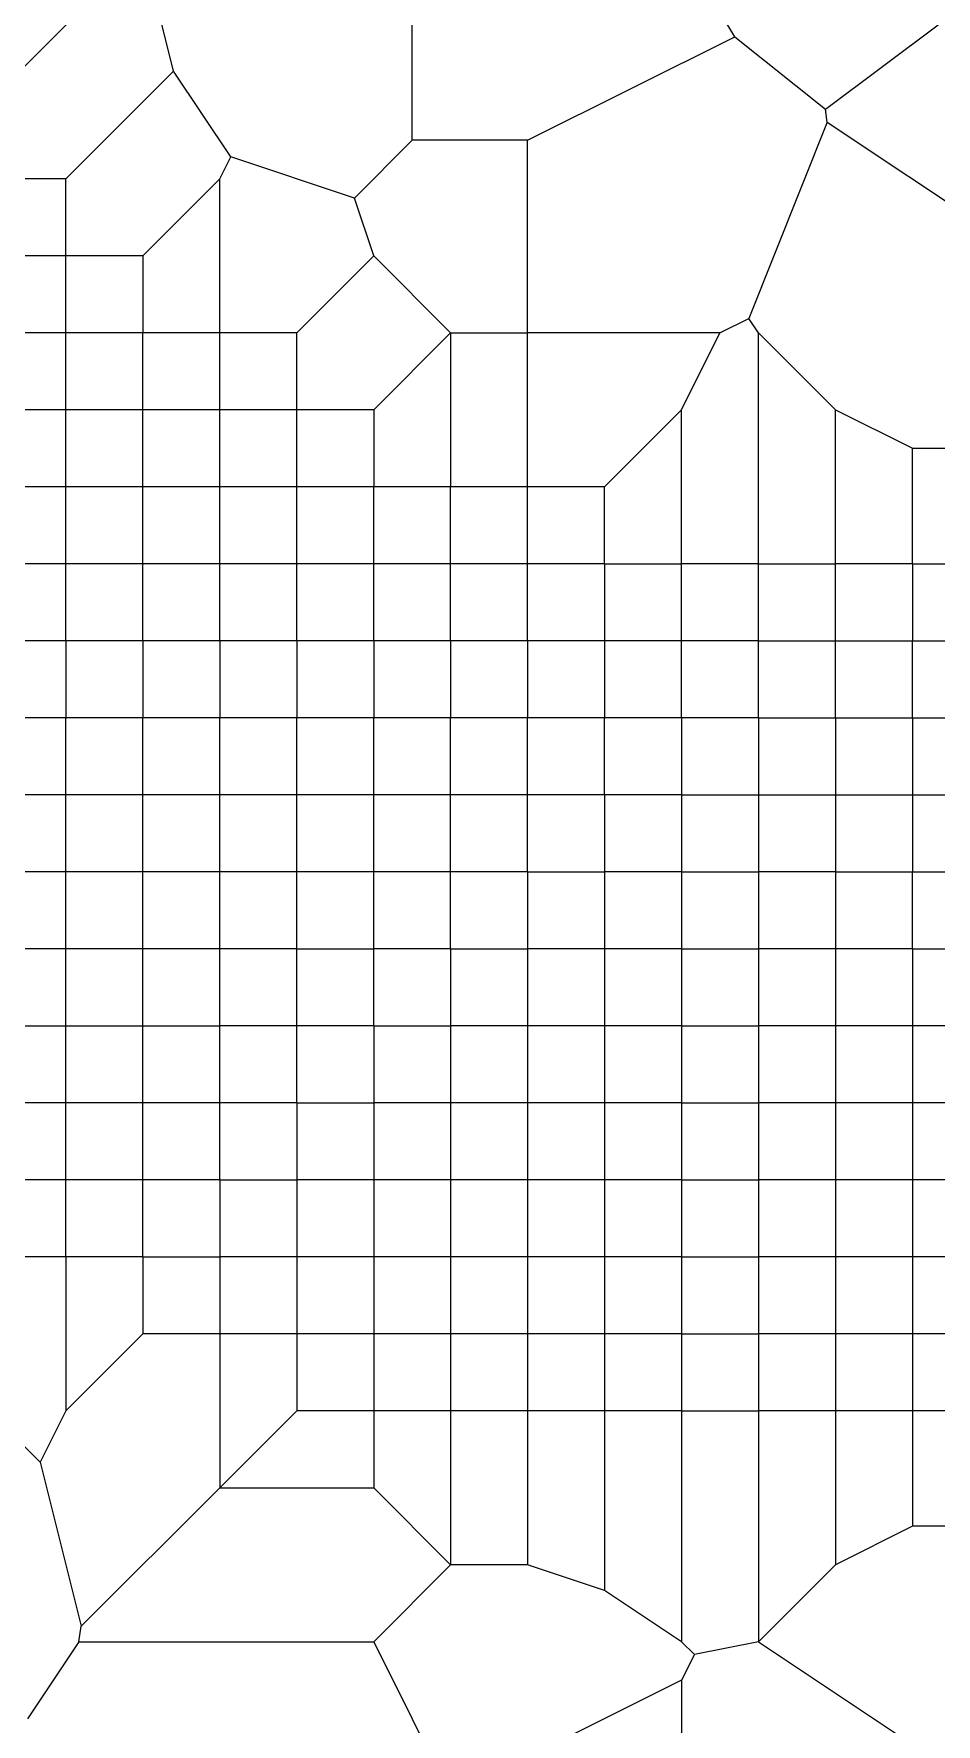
# Model space of a CAD drawing. Extents: x 0 to 238, y 0 to 198.
# Drawn here: x 90.2 to 121.2, y 66.9 to 124.9 of the extents above; entities that cross this region are included whole.
import ezdxf

# ---------------------------------------------------------------- set-up
doc = ezdxf.new("R2010")
doc.units = 0

msp = doc.modelspace()

# ---------------------------------------------------------------- linework, layer by layer
at = {"layer": 'Layer 1', "color": 8}
for points in [[(103.18737, 121.28493), (103.18737, 129.22242)], [(114.279503, 124.846624), (111.654026, 129.22242)], [(88.635305, 122.607845), (93.926965, 127.899505)], [(94.985297, 123.666177), (93.926965, 127.899505)], [(117.398038, 122.351797), (121.267208, 125.253675)], [(107.156115, 121.28493), (114.279503, 124.846624)], [(114.279503, 124.846624), (117.398038, 122.351797)], [(91.281135, 119.962015), (94.985297, 123.666177)], [(96.950771, 120.717966), (94.985297, 123.666177)], [(117.460927, 121.911574), (117.398038, 122.351797)], [(117.460927, 121.911574), (114.762876, 115.166448)], [(117.460927, 121.911574), (123.031095, 118.198128)], [(101.202998, 119.300558), (103.18737, 121.28493)], [(107.156115, 121.28493), (103.18737, 121.28493)], [(107.156115, 114.670355), (107.156115, 121.28493)], [(96.572795, 119.962015), (96.950771, 120.717966)], [(101.202998, 119.300558), (96.950771, 120.717966)], [(91.281135, 119.962015), (88.635305, 119.962015)], [(91.281135, 117.316185), (91.281135, 119.962015)], [(96.572795, 119.962015), (93.926965, 117.316185)], [(96.572795, 114.670355), (96.572795, 119.962015)], [(101.864455, 117.316185), (101.202998, 119.300558)], [(91.281135, 117.316185), (88.635305, 117.316185)], [(93.926965, 117.316185), (91.281135, 117.316185)], [(91.281135, 114.670355), (91.281135, 117.316185)], [(91.281135, 117.316185), (91.281135, 117.316185)], [(93.926965, 117.316185), (93.926965, 114.670355)], [(99.218625, 114.670355), (101.864455, 117.316185)], [(104.510285, 114.670355), (101.864455, 117.316185)], [(113.77069, 114.670355), (114.762876, 115.166448)], [(115.093605, 114.670355), (114.762876, 115.166448)], [(91.281135, 114.670355), (88.635305, 114.670355)], [(93.926965, 114.670355), (91.281135, 114.670355)], [(91.281135, 112.024525), (91.281135, 114.670355)], [(91.281135, 114.670355), (91.281135, 114.670355)], [(96.572795, 114.670355), (93.926965, 114.670355)], [(93.926965, 112.024525), (93.926965, 114.670355)], [(93.926965, 114.670355), (93.926965, 114.670355)], [(99.218625, 114.670355), (96.572795, 114.670355)], [(96.572795, 112.024525), (96.572795, 114.670355)], [(96.572795, 114.670355), (96.572795, 114.670355)], [(99.218625, 112.024525), (99.218625, 114.670355)], [(104.510285, 114.670355), (101.864455, 112.024525)], [(104.510285, 114.670355), (104.510285, 109.378695)], [(104.510285, 114.670355), (104.510285, 114.670355)], [(104.510285, 114.670355), (107.156115, 114.670355)], [(113.77069, 114.670355), (107.156115, 114.670355)], [(107.156115, 109.378695), (107.156115, 114.670355)], [(107.156115, 114.670355), (107.156115, 114.670355)], [(112.447775, 112.024525), (113.77069, 114.670355)], [(115.093605, 106.732865), (115.093605, 114.670355)], [(115.093605, 114.670355), (117.739435, 112.024525)], [(91.281135, 112.024525), (88.635305, 112.024525)], [(93.926965, 112.024525), (91.281135, 112.024525)], [(91.281135, 109.378695), (91.281135, 112.024525)], [(91.281135, 112.024525), (91.281135, 112.024525)], [(96.572795, 112.024525), (93.926965, 112.024525)], [(93.926965, 109.378695), (93.926965, 112.024525)], [(93.926965, 112.024525), (93.926965, 112.024525)], [(99.218625, 112.024525), (96.572795, 112.024525)], [(96.572795, 109.378695), (96.572795, 112.024525)], [(96.572795, 112.024525), (96.572795, 112.024525)], [(101.864455, 112.024525), (99.218625, 112.024525)], [(99.218625, 109.378695), (99.218625, 112.024525)], [(99.218625, 112.024525), (99.218625, 112.024525)], [(101.864455, 112.024525), (101.864455, 109.378695)], [(112.447775, 112.024525), (109.801945, 109.378695)], [(112.447775, 106.732865), (112.447775, 112.024525)], [(117.739435, 106.732865), (117.739435, 112.024525)], [(117.739435, 112.024525), (120.385265, 110.70161)], [(120.385265, 106.732865), (120.385265, 110.70161)], [(120.385265, 110.70161), (123.031095, 110.70161)], [(91.281135, 109.378695), (88.635305, 109.378695)], [(93.926965, 109.378695), (91.281135, 109.378695)], [(91.281135, 106.732865), (91.281135, 109.378695)], [(91.281135, 109.378695), (91.281135, 109.378695)], [(96.572795, 109.378695), (93.926965, 109.378695)], [(93.926965, 106.732865), (93.926965, 109.378695)], [(93.926965, 109.378695), (93.926965, 109.378695)], [(99.218625, 109.378695), (96.572795, 109.378695)], [(96.572795, 106.732865), (96.572795, 109.378695)], [(96.572795, 109.378695), (96.572795, 109.378695)], [(101.864455, 109.378695), (99.218625, 109.378695)], [(99.218625, 106.732865), (99.218625, 109.378695)], [(99.218625, 109.378695), (99.218625, 109.378695)], [(104.510285, 109.378695), (101.864455, 109.378695)], [(101.864455, 106.732865), (101.864455, 109.378695)], [(101.864455, 109.378695), (101.864455, 109.378695)], [(107.156115, 109.378695), (104.510285, 109.378695)], [(104.510285, 106.732865), (104.510285, 109.378695)], [(104.510285, 109.378695), (104.510285, 109.378695)], [(107.156115, 106.732865), (107.156115, 109.378695)], [(109.801945, 109.378695), (107.156115, 109.378695)], [(107.156115, 109.378695), (107.156115, 109.378695)], [(109.801945, 106.732865), (109.801945, 109.378695)], [(91.281135, 106.732865), (88.635305, 106.732865)], [(93.926965, 106.732865), (91.281135, 106.732865)], [(91.281135, 104.087035), (91.281135, 106.732865)], [(91.281135, 106.732865), (91.281135, 106.732865)], [(96.572795, 106.732865), (93.926965, 106.732865)], [(93.926965, 104.087035), (93.926965, 106.732865)], [(93.926965, 106.732865), (93.926965, 106.732865)], [(99.218625, 106.732865), (96.572795, 106.732865)], [(96.572795, 104.087035), (96.572795, 106.732865)], [(96.572795, 106.732865), (96.572795, 106.732865)], [(101.864455, 106.732865), (99.218625, 106.732865)], [(99.218625, 104.087035), (99.218625, 106.732865)], [(99.218625, 106.732865), (99.218625, 106.732865)], [(104.510285, 106.732865), (101.864455, 106.732865)], [(101.864455, 104.087035), (101.864455, 106.732865)], [(101.864455, 106.732865), (101.864455, 106.732865)], [(107.156115, 106.732865), (104.510285, 106.732865)], [(104.510285, 104.087035), (104.510285, 106.732865)], [(104.510285, 106.732865), (104.510285, 106.732865)], [(109.801945, 106.732865), (107.156115, 106.732865)], [(107.156115, 104.087035), (107.156115, 106.732865)], [(107.156115, 106.732865), (107.156115, 106.732865)], [(109.801945, 106.732865), (109.801945, 106.732865)], [(109.801945, 106.732865), (109.801945, 104.087035)], [(109.801945, 106.732865), (112.447775, 106.732865)], [(112.447775, 104.087035), (112.447775, 106.732865)], [(115.093605, 106.732865), (112.447775, 106.732865)], [(112.447775, 106.732865), (112.447775, 106.732865)], [(115.093605, 104.087035), (115.093605, 106.732865)], [(115.093605, 106.732865), (115.093605, 106.732865)], [(115.093605, 106.732865), (117.739435, 106.732865)], [(117.739435, 104.087035), (117.739435, 106.732865)], [(117.739435, 106.732865), (117.739435, 106.732865)], [(120.385265, 106.732865), (117.739435, 106.732865)], [(120.385265, 106.732865), (120.385265, 106.732865)], [(120.385265, 106.732865), (120.385265, 104.087035)], [(120.385265, 106.732865), (123.031095, 106.732865)], [(91.281135, 104.087035), (88.635305, 104.087035)], [(93.926965, 104.087035), (91.281135, 104.087035)], [(91.281135, 104.087035), (91.281135, 104.087035)], [(91.281135, 104.087035), (91.281135, 101.441205)], [(96.572795, 104.087035), (93.926965, 104.087035)], [(93.926965, 104.087035), (93.926965, 104.087035)], [(93.926965, 104.087035), (93.926965, 101.441205)], [(99.218625, 104.087035), (96.572795, 104.087035)], [(96.572795, 104.087035), (96.572795, 104.087035)], [(96.572795, 104.087035), (96.572795, 101.441205)], [(101.864455, 104.087035), (99.218625, 104.087035)], [(99.218625, 104.087035), (99.218625, 104.087035)], [(99.218625, 104.087035), (99.218625, 101.441205)], [(104.510285, 104.087035), (101.864455, 104.087035)], [(101.864455, 104.087035), (101.864455, 104.087035)], [(101.864455, 104.087035), (101.864455, 101.441205)], [(107.156115, 104.087035), (104.510285, 104.087035)], [(104.510285, 104.087035), (104.510285, 104.087035)], [(104.510285, 104.087035), (104.510285, 101.441205)], [(109.801945, 104.087035), (107.156115, 104.087035)], [(107.156115, 104.087035), (107.156115, 104.087035)], [(107.156115, 104.087035), (107.156115, 101.441205)], [(112.447775, 104.087035), (109.801945, 104.087035)], [(109.801945, 104.087035), (109.801945, 104.087035)], [(109.801945, 104.087035), (109.801945, 101.441205)], [(112.447775, 101.441205), (112.447775, 104.087035)], [(115.093605, 104.087035), (112.447775, 104.087035)], [(112.447775, 104.087035), (112.447775, 104.087035)], [(115.093605, 101.441205), (115.093605, 104.087035)], [(115.093605, 104.087035), (115.093605, 104.087035)], [(115.093605, 104.087035), (117.739435, 104.087035)], [(117.739435, 101.441205), (117.739435, 104.087035)], [(117.739435, 104.087035), (117.739435, 104.087035)], [(117.739435, 104.087035), (120.385265, 104.087035)], [(120.385265, 101.441205), (120.385265, 104.087035)], [(120.385265, 104.087035), (120.385265, 104.087035)], [(120.385265, 104.087035), (123.031095, 104.087035)], [(91.281135, 101.441205), (88.635305, 101.441205)], [(93.926965, 101.441205), (91.281135, 101.441205)], [(91.281135, 101.441205), (91.281135, 101.441205)], [(91.281135, 98.795375), (91.281135, 101.441205)], [(96.572795, 101.441205), (93.926965, 101.441205)], [(93.926965, 101.441205), (93.926965, 101.441205)], [(93.926965, 98.795375), (93.926965, 101.441205)], [(99.218625, 101.441205), (96.572795, 101.441205)], [(96.572795, 101.441205), (96.572795, 101.441205)], [(96.572795, 98.795375), (96.572795, 101.441205)], [(101.864455, 101.441205), (99.218625, 101.441205)], [(99.218625, 101.441205), (99.218625, 101.441205)], [(99.218625, 98.795375), (99.218625, 101.441205)], [(104.510285, 101.441205), (101.864455, 101.441205)], [(101.864455, 101.441205), (101.864455, 101.441205)], [(101.864455, 98.795375), (101.864455, 101.441205)], [(107.156115, 101.441205), (104.510285, 101.441205)], [(104.510285, 101.441205), (104.510285, 101.441205)], [(104.510285, 98.795375), (104.510285, 101.441205)], [(109.801945, 101.441205), (107.156115, 101.441205)], [(107.156115, 101.441205), (107.156115, 101.441205)], [(107.156115, 98.795375), (107.156115, 101.441205)], [(112.447775, 101.441205), (109.801945, 101.441205)], [(109.801945, 101.441205), (109.801945, 101.441205)], [(109.801945, 98.795375), (109.801945, 101.441205)], [(115.093605, 101.441205), (112.447775, 101.441205)], [(112.447775, 101.441205), (112.447775, 101.441205)], [(112.447775, 101.441205), (112.447775, 98.795375)], [(115.093605, 101.441205), (117.739435, 101.441205)], [(115.093605, 101.441205), (115.093605, 101.441205)], [(115.093605, 101.441205), (115.093605, 98.795375)], [(117.739435, 101.441205), (120.385265, 101.441205)], [(117.739435, 101.441205), (117.739435, 101.441205)], [(117.739435, 101.441205), (117.739435, 98.795375)], [(120.385265, 101.441205), (123.031095, 101.441205)], [(120.385265, 101.441205), (120.385265, 101.441205)], [(120.385265, 101.441205), (120.385265, 98.795375)], [(91.281135, 98.795375), (88.635305, 98.795375)], [(93.926965, 98.795375), (91.281135, 98.795375)], [(91.281135, 98.795375), (91.281135, 98.795375)], [(91.281135, 96.149545), (91.281135, 98.795375)], [(96.572795, 98.795375), (93.926965, 98.795375)], [(93.926965, 98.795375), (93.926965, 98.795375)], [(93.926965, 96.149545), (93.926965, 98.795375)], [(99.218625, 98.795375), (96.572795, 98.795375)], [(96.572795, 98.795375), (96.572795, 98.795375)], [(96.572795, 96.149545), (96.572795, 98.795375)], [(101.864455, 98.795375), (99.218625, 98.795375)], [(99.218625, 98.795375), (99.218625, 98.795375)], [(99.218625, 96.149545), (99.218625, 98.795375)], [(104.510285, 98.795375), (101.864455, 98.795375)], [(101.864455, 98.795375), (101.864455, 98.795375)], [(101.864455, 96.149545), (101.864455, 98.795375)], [(107.156115, 98.795375), (104.510285, 98.795375)], [(104.510285, 98.795375), (104.510285, 98.795375)], [(104.510285, 96.149545), (104.510285, 98.795375)], [(109.801945, 98.795375), (107.156115, 98.795375)], [(107.156115, 98.795375), (107.156115, 98.795375)], [(107.156115, 96.149545), (107.156115, 98.795375)], [(112.447775, 98.795375), (109.801945, 98.795375)], [(109.801945, 98.795375), (109.801945, 98.795375)], [(109.801945, 98.795375), (109.801945, 96.149545)], [(112.447775, 98.795375), (112.447775, 98.795375)], [(112.447775, 98.795375), (115.093605, 98.795375)], [(112.447775, 98.795375), (112.447775, 96.149545)], [(115.093605, 98.795375), (115.093605, 98.795375)], [(115.093605, 98.795375), (115.093605, 96.149545)], [(115.093605, 98.795375), (117.739435, 98.795375)], [(117.739435, 98.795375), (117.739435, 98.795375)], [(117.739435, 98.795375), (117.739435, 96.149545)], [(117.739435, 98.795375), (120.385265, 98.795375)], [(120.385265, 98.795375), (120.385265, 98.795375)], [(120.385265, 98.795375), (120.385265, 96.149545)], [(120.385265, 98.795375), (123.031095, 98.795375)], [(91.281135, 96.149545), (88.635305, 96.149545)], [(93.926965, 96.149545), (91.281135, 96.149545)], [(91.281135, 96.149545), (91.281135, 96.149545)], [(91.281135, 93.503715), (91.281135, 96.149545)], [(96.572795, 96.149545), (93.926965, 96.149545)], [(93.926965, 96.149545), (93.926965, 96.149545)], [(93.926965, 93.503715), (93.926965, 96.149545)], [(99.218625, 96.149545), (96.572795, 96.149545)], [(96.572795, 96.149545), (96.572795, 96.149545)], [(96.572795, 93.503715), (96.572795, 96.149545)], [(101.864455, 96.149545), (99.218625, 96.149545)], [(99.218625, 96.149545), (99.218625, 96.149545)], [(99.218625, 93.503715), (99.218625, 96.149545)], [(104.510285, 96.149545), (101.864455, 96.149545)], [(101.864455, 96.149545), (101.864455, 96.149545)], [(101.864455, 93.503715), (101.864455, 96.149545)], [(107.156115, 96.149545), (104.510285, 96.149545)], [(104.510285, 96.149545), (104.510285, 96.149545)], [(104.510285, 93.503715), (104.510285, 96.149545)], [(107.156115, 96.149545), (107.156115, 96.149545)], [(107.156115, 96.149545), (109.801945, 96.149545)], [(107.156115, 96.149545), (107.156115, 93.503715)], [(112.447775, 96.149545), (109.801945, 96.149545)], [(109.801945, 96.149545), (109.801945, 96.149545)], [(109.801945, 96.149545), (109.801945, 93.503715)], [(112.447775, 96.149545), (112.447775, 96.149545)], [(112.447775, 96.149545), (115.093605, 96.149545)], [(112.447775, 96.149545), (112.447775, 93.503715)], [(115.093605, 96.149545), (115.093605, 96.149545)], [(117.739435, 96.149545), (115.093605, 96.149545)], [(115.093605, 96.149545), (115.093605, 93.503715)], [(117.739435, 96.149545), (117.739435, 96.149545)], [(117.739435, 96.149545), (117.739435, 93.503715)], [(117.739435, 96.149545), (120.385265, 96.149545)], [(120.385265, 96.149545), (120.385265, 96.149545)], [(120.385265, 93.503715), (120.385265, 96.149545)], [(120.385265, 96.149545), (123.031095, 96.149545)], [(91.281135, 93.503715), (88.635305, 93.503715)], [(93.926965, 93.503715), (91.281135, 93.503715)], [(91.281135, 93.503715), (91.281135, 93.503715)], [(91.281135, 90.857885), (91.281135, 93.503715)], [(96.572795, 93.503715), (93.926965, 93.503715)], [(93.926965, 93.503715), (93.926965, 93.503715)], [(93.926965, 90.857885), (93.926965, 93.503715)], [(99.218625, 93.503715), (96.572795, 93.503715)], [(96.572795, 93.503715), (96.572795, 93.503715)], [(96.572795, 90.857885), (96.572795, 93.503715)], [(99.218625, 93.503715), (99.218625, 93.503715)], [(99.218625, 93.503715), (101.864455, 93.503715)], [(99.218625, 90.857885), (99.218625, 93.503715)], [(104.510285, 93.503715), (101.864455, 93.503715)], [(101.864455, 93.503715), (101.864455, 93.503715)], [(101.864455, 90.857885), (101.864455, 93.503715)], [(104.510285, 93.503715), (104.510285, 93.503715)], [(104.510285, 93.503715), (107.156115, 93.503715)], [(104.510285, 93.503715), (104.510285, 90.857885)], [(109.801945, 93.503715), (107.156115, 93.503715)], [(107.156115, 93.503715), (107.156115, 93.503715)], [(107.156115, 93.503715), (107.156115, 90.857885)], [(112.447775, 93.503715), (109.801945, 93.503715)], [(109.801945, 93.503715), (109.801945, 93.503715)], [(109.801945, 93.503715), (109.801945, 90.857885)], [(112.447775, 93.503715), (112.447775, 93.503715)], [(112.447775, 93.503715), (115.093605, 93.503715)], [(112.447775, 93.503715), (112.447775, 90.857885)], [(115.093605, 93.503715), (115.093605, 93.503715)], [(117.739435, 93.503715), (115.093605, 93.503715)], [(115.093605, 93.503715), (115.093605, 90.857885)], [(117.739435, 93.503715), (117.739435, 93.503715)], [(120.385265, 93.503715), (117.739435, 93.503715)], [(117.739435, 93.503715), (117.739435, 90.857885)], [(120.385265, 93.503715), (120.385265, 93.503715)], [(120.385265, 93.503715), (120.385265, 90.857885)], [(120.385265, 93.503715), (123.031095, 93.503715)], [(88.635305, 90.857885), (91.281135, 90.857885)], [(91.281135, 90.857885), (91.281135, 90.857885)], [(91.281135, 90.857885), (93.926965, 90.857885)], [(91.281135, 88.212055), (91.281135, 90.857885)], [(93.926965, 90.857885), (93.926965, 90.857885)], [(93.926965, 90.857885), (96.572795, 90.857885)], [(93.926965, 88.212055), (93.926965, 90.857885)], [(99.218625, 90.857885), (96.572795, 90.857885)], [(96.572795, 90.857885), (96.572795, 90.857885)], [(96.572795, 88.212055), (96.572795, 90.857885)], [(101.864455, 90.857885), (99.218625, 90.857885)], [(99.218625, 90.857885), (99.218625, 90.857885)], [(99.218625, 88.212055), (99.218625, 90.857885)], [(101.864455, 90.857885), (101.864455, 90.857885)], [(101.864455, 90.857885), (104.510285, 90.857885)], [(101.864455, 90.857885), (101.864455, 88.212055)], [(107.156115, 90.857885), (104.510285, 90.857885)], [(104.510285, 90.857885), (104.510285, 90.857885)], [(104.510285, 90.857885), (104.510285, 88.212055)], [(109.801945, 90.857885), (107.156115, 90.857885)], [(107.156115, 90.857885), (107.156115, 90.857885)], [(107.156115, 90.857885), (107.156115, 88.212055)], [(112.447775, 90.857885), (109.801945, 90.857885)], [(109.801945, 90.857885), (109.801945, 90.857885)], [(109.801945, 90.857885), (109.801945, 88.212055)], [(112.447775, 90.857885), (112.447775, 90.857885)], [(112.447775, 90.857885), (115.093605, 90.857885)], [(112.447775, 90.857885), (112.447775, 88.212055)], [(115.093605, 90.857885), (115.093605, 90.857885)], [(117.739435, 90.857885), (115.093605, 90.857885)], [(115.093605, 90.857885), (115.093605, 88.212055)], [(117.739435, 90.857885), (117.739435, 90.857885)], [(120.385265, 90.857885), (117.739435, 90.857885)], [(117.739435, 90.857885), (117.739435, 88.212055)], [(120.385265, 90.857885), (120.385265, 90.857885)], [(123.031095, 90.857885), (120.385265, 90.857885)], [(120.385265, 90.857885), (120.385265, 88.212055)], [(91.281135, 88.212055), (88.635305, 88.212055)], [(93.926965, 88.212055), (91.281135, 88.212055)], [(91.281135, 88.212055), (91.281135, 88.212055)], [(91.281135, 85.566225), (91.281135, 88.212055)], [(96.572795, 88.212055), (93.926965, 88.212055)], [(93.926965, 88.212055), (93.926965, 88.212055)], [(93.926965, 85.566225), (93.926965, 88.212055)], [(99.218625, 88.212055), (96.572795, 88.212055)], [(96.572795, 88.212055), (96.572795, 88.212055)], [(96.572795, 85.566225), (96.572795, 88.212055)], [(99.218625, 88.212055), (99.218625, 88.212055)], [(99.218625, 88.212055), (101.864455, 88.212055)], [(99.218625, 88.212055), (99.218625, 85.566225)], [(104.510285, 88.212055), (101.864455, 88.212055)], [(101.864455, 88.212055), (101.864455, 88.212055)], [(101.864455, 88.212055), (101.864455, 85.566225)], [(107.156115, 88.212055), (104.510285, 88.212055)], [(104.510285, 88.212055), (104.510285, 88.212055)], [(104.510285, 88.212055), (104.510285, 85.566225)], [(109.801945, 88.212055), (107.156115, 88.212055)], [(107.156115, 88.212055), (107.156115, 88.212055)], [(107.156115, 88.212055), (107.156115, 85.566225)], [(112.447775, 88.212055), (109.801945, 88.212055)], [(109.801945, 88.212055), (109.801945, 88.212055)], [(109.801945, 88.212055), (109.801945, 85.566225)], [(112.447775, 88.212055), (112.447775, 88.212055)], [(112.447775, 88.212055), (115.093605, 88.212055)], [(112.447775, 88.212055), (112.447775, 85.566225)], [(115.093605, 88.212055), (115.093605, 88.212055)], [(117.739435, 88.212055), (115.093605, 88.212055)], [(115.093605, 88.212055), (115.093605, 85.566225)], [(117.739435, 88.212055), (117.739435, 88.212055)], [(120.385265, 88.212055), (117.739435, 88.212055)], [(117.739435, 88.212055), (117.739435, 85.566225)], [(120.385265, 88.212055), (120.385265, 88.212055)], [(123.031095, 88.212055), (120.385265, 88.212055)], [(120.385265, 88.212055), (120.385265, 85.566225)], [(91.281135, 85.566225), (88.635305, 85.566225)], [(93.926965, 85.566225), (91.281135, 85.566225)], [(91.281135, 85.566225), (91.281135, 85.566225)], [(91.281135, 82.920395), (91.281135, 85.566225)], [(96.572795, 85.566225), (93.926965, 85.566225)], [(93.926965, 85.566225), (93.926965, 85.566225)], [(93.926965, 82.920395), (93.926965, 85.566225)], [(96.572795, 85.566225), (96.572795, 85.566225)], [(96.572795, 85.566225), (99.218625, 85.566225)], [(96.572795, 85.566225), (96.572795, 82.920395)], [(101.864455, 85.566225), (99.218625, 85.566225)], [(99.218625, 85.566225), (99.218625, 85.566225)], [(99.218625, 85.566225), (99.218625, 82.920395)], [(104.510285, 85.566225), (101.864455, 85.566225)], [(101.864455, 85.566225), (101.864455, 85.566225)], [(101.864455, 85.566225), (101.864455, 82.920395)], [(107.156115, 85.566225), (104.510285, 85.566225)], [(104.510285, 85.566225), (104.510285, 85.566225)], [(104.510285, 85.566225), (104.510285, 82.920395)], [(109.801945, 85.566225), (107.156115, 85.566225)], [(107.156115, 85.566225), (107.156115, 85.566225)], [(107.156115, 85.566225), (107.156115, 82.920395)], [(112.447775, 85.566225), (109.801945, 85.566225)], [(109.801945, 85.566225), (109.801945, 85.566225)], [(109.801945, 85.566225), (109.801945, 82.920395)], [(112.447775, 85.566225), (112.447775, 85.566225)], [(112.447775, 85.566225), (115.093605, 85.566225)], [(112.447775, 85.566225), (112.447775, 82.920395)], [(115.093605, 85.566225), (115.093605, 85.566225)], [(117.739435, 85.566225), (115.093605, 85.566225)], [(115.093605, 85.566225), (115.093605, 82.920395)], [(117.739435, 85.566225), (117.739435, 85.566225)], [(120.385265, 85.566225), (117.739435, 85.566225)], [(117.739435, 85.566225), (117.739435, 82.920395)], [(120.385265, 85.566225), (120.385265, 85.566225)], [(123.031095, 85.566225), (120.385265, 85.566225)], [(120.385265, 85.566225), (120.385265, 82.920395)], [(91.281135, 82.920395), (88.635305, 82.920395)], [(93.926965, 82.920395), (91.281135, 82.920395)], [(91.281135, 82.920395), (91.281135, 82.920395)], [(91.281135, 82.920395), (91.281135, 77.628735)], [(93.926965, 82.920395), (93.926965, 82.920395)], [(93.926965, 82.920395), (96.572795, 82.920395)], [(93.926965, 82.920395), (93.926965, 80.274565)], [(99.218625, 82.920395), (96.572795, 82.920395)], [(96.572795, 82.920395), (96.572795, 82.920395)], [(96.572795, 82.920395), (96.572795, 80.274565)], [(101.864455, 82.920395), (99.218625, 82.920395)], [(99.218625, 82.920395), (99.218625, 82.920395)], [(99.218625, 82.920395), (99.218625, 80.274565)], [(104.510285, 82.920395), (101.864455, 82.920395)], [(101.864455, 82.920395), (101.864455, 82.920395)], [(101.864455, 82.920395), (101.864455, 80.274565)], [(107.156115, 82.920395), (104.510285, 82.920395)], [(104.510285, 82.920395), (104.510285, 82.920395)], [(104.510285, 82.920395), (104.510285, 80.274565)], [(109.801945, 82.920395), (107.156115, 82.920395)], [(107.156115, 82.920395), (107.156115, 82.920395)], [(107.156115, 82.920395), (107.156115, 80.274565)], [(112.447775, 82.920395), (109.801945, 82.920395)], [(109.801945, 82.920395), (109.801945, 82.920395)], [(109.801945, 82.920395), (109.801945, 80.274565)], [(112.447775, 82.920395), (112.447775, 82.920395)], [(112.447775, 82.920395), (115.093605, 82.920395)], [(112.447775, 82.920395), (112.447775, 80.274565)], [(115.093605, 82.920395), (115.093605, 82.920395)], [(117.739435, 82.920395), (115.093605, 82.920395)], [(115.093605, 82.920395), (115.093605, 80.274565)], [(117.739435, 82.920395), (117.739435, 82.920395)], [(120.385265, 82.920395), (117.739435, 82.920395)], [(117.739435, 82.920395), (117.739435, 80.274565)], [(120.385265, 82.920395), (120.385265, 82.920395)], [(123.031095, 82.920395), (120.385265, 82.920395)], [(120.385265, 82.920395), (120.385265, 80.274565)], [(93.926965, 80.274565), (91.281135, 77.628735)], [(96.572795, 80.274565), (93.926965, 80.274565)], [(99.218625, 80.274565), (96.572795, 80.274565)], [(96.572795, 80.274565), (96.572795, 80.274565)], [(96.572795, 80.274565), (96.572795, 74.982905)], [(101.864455, 80.274565), (99.218625, 80.274565)], [(99.218625, 80.274565), (99.218625, 80.274565)], [(99.218625, 80.274565), (99.218625, 77.628735)], [(104.510285, 80.274565), (101.864455, 80.274565)], [(101.864455, 80.274565), (101.864455, 80.274565)], [(101.864455, 80.274565), (101.864455, 77.628735)], [(107.156115, 80.274565), (104.510285, 80.274565)], [(104.510285, 80.274565), (104.510285, 80.274565)], [(104.510285, 80.274565), (104.510285, 77.628735)], [(109.801945, 80.274565), (107.156115, 80.274565)], [(107.156115, 80.274565), (107.156115, 80.274565)], [(107.156115, 80.274565), (107.156115, 77.628735)], [(112.447775, 80.274565), (109.801945, 80.274565)], [(109.801945, 80.274565), (109.801945, 80.274565)], [(109.801945, 80.274565), (109.801945, 77.628735)], [(112.447775, 80.274565), (112.447775, 80.274565)], [(112.447775, 80.274565), (115.093605, 80.274565)], [(112.447775, 80.274565), (112.447775, 77.628735)], [(115.093605, 80.274565), (115.093605, 80.274565)], [(117.739435, 80.274565), (115.093605, 80.274565)], [(115.093605, 80.274565), (115.093605, 77.628735)], [(117.739435, 80.274565), (117.739435, 80.274565)], [(120.385265, 80.274565), (117.739435, 80.274565)], [(117.739435, 80.274565), (117.739435, 77.628735)], [(120.385265, 80.274565), (120.385265, 80.274565)], [(123.031095, 80.274565), (120.385265, 80.274565)], [(120.385265, 80.274565), (120.385265, 77.628735)], [(90.399192, 75.864848), (88.635305, 77.628735)], [(91.281135, 77.628735), (90.399192, 75.864848)], [(99.218625, 77.628735), (96.572795, 74.982905)], [(101.864455, 77.628735), (99.218625, 77.628735)], [(104.510285, 77.628735), (101.864455, 77.628735)], [(101.864455, 77.628735), (101.864455, 77.628735)], [(101.864455, 77.628735), (101.864455, 74.982905)], [(107.156115, 77.628735), (104.510285, 77.628735)], [(104.510285, 77.628735), (104.510285, 77.628735)], [(104.510285, 77.628735), (104.510285, 72.337075)], [(109.801945, 77.628735), (107.156115, 77.628735)], [(107.156115, 77.628735), (107.156115, 77.628735)], [(107.156115, 77.628735), (107.156115, 72.337075)], [(112.447775, 77.628735), (109.801945, 77.628735)], [(109.801945, 77.628735), (109.801945, 77.628735)], [(109.801945, 77.628735), (109.801945, 71.455132)], [(112.447775, 77.628735), (112.447775, 77.628735)], [(112.447775, 77.628735), (115.093605, 77.628735)], [(112.447775, 77.628735), (112.447775, 69.691245)], [(115.093605, 77.628735), (115.093605, 77.628735)], [(117.739435, 77.628735), (115.093605, 77.628735)], [(115.093605, 77.628735), (115.093605, 69.691245)], [(117.739435, 77.628735), (117.739435, 77.628735)], [(120.385265, 77.628735), (117.739435, 77.628735)], [(117.739435, 77.628735), (117.739435, 72.337075)], [(120.385265, 77.628735), (120.385265, 77.628735)], [(123.031095, 77.628735), (120.385265, 77.628735)], [(120.385265, 77.628735), (120.385265, 73.65999)], [(90.399192, 75.864848), (91.810301, 70.220411)], [(96.572795, 74.982905), (91.810301, 70.220411)], [(96.572795, 74.982905), (96.572795, 74.982905)], [(96.572795, 74.982905), (101.864455, 74.982905)], [(104.510285, 72.337075), (101.864455, 74.982905)], [(120.385265, 73.65999), (117.739435, 72.337075)], [(123.031095, 73.65999), (120.385265, 73.65999)], [(101.864455, 69.691245), (104.510285, 72.337075)], [(107.156115, 72.337075), (104.510285, 72.337075)], [(104.510285, 72.337075), (104.510285, 72.337075)], [(109.801945, 71.455132), (107.156115, 72.337075)], [(117.739435, 72.337075), (115.093605, 69.691245)], [(112.447775, 69.691245), (109.801945, 71.455132)], [(91.722107, 69.691245), (91.810301, 70.220411)], [(91.722107, 69.691245), (89.95822, 67.045415)], [(91.722107, 69.691245), (101.864455, 69.691245)], [(101.864455, 69.691245), (104.510285, 64.399585)], [(112.447775, 69.691245), (112.888747, 69.250273)], [(112.888747, 69.250273), (112.447775, 68.36833)], [(115.093605, 69.691245), (112.888747, 69.250273)], [(115.093605, 69.691245), (115.093605, 69.691245)], [(115.093605, 69.691245), (123.031095, 64.399585)], [(112.447775, 68.36833), (104.510285, 64.399585)], [(112.447775, 68.36833), (112.447775, 64.399585)]]:
    msp.add_lwpolyline(points, dxfattribs=at)

doc.saveas('drawing.dxf')
